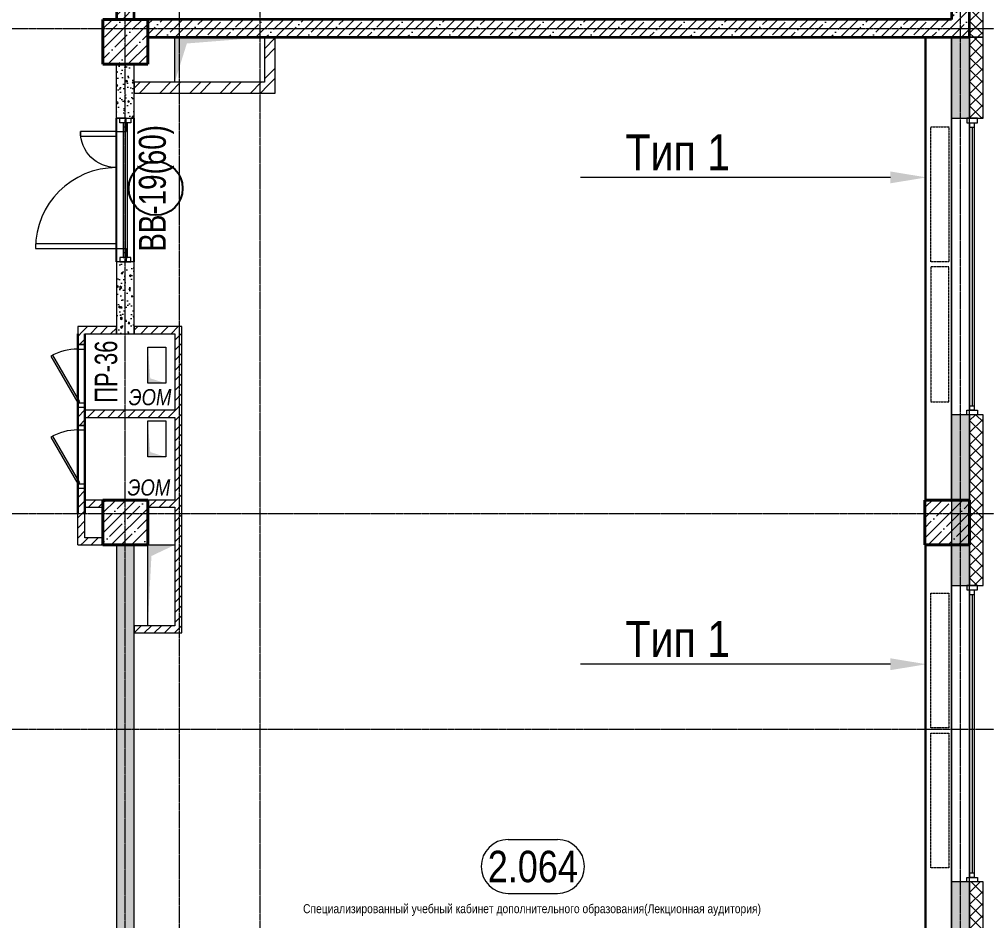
# Model space of a CAD drawing. Header units: millimetres. Extents: x -231292 to 573618, y -153144 to 564035.
# Drawn here: x 113003 to 123773, y 99598 to 109630 of the extents above; entities that cross this region are included whole.
import ezdxf
from ezdxf import colors
from ezdxf.entities.mleader import LeaderData, LeaderLine
from ezdxf.enums import TextEntityAlignment as Align
from ezdxf.math import Vec2, Vec3

# ---------------------------------------------------------------- set-up
doc = ezdxf.new("R2010")
doc.units = ezdxf.units.MM
doc.linetypes.add('CENTER2', pattern=[28.575, 19.05, -3.175, 3.175, -3.175])
doc.linetypes.add('HIDDEN2', pattern=[4.7625, 3.175, -1.5875])
doc.layers.get('0').update_dxf_attribs({"color": 250})
doc.layers.get('Defpoints').update_dxf_attribs({"color": 250})
for name, color, linetype, lineweight in [('A-Wall_Материал_Газоблок_Контур', 250, 'Continuous', 0), ('АР_Area', 250, 'Continuous', 5), ('АР_Витраж', 250, 'Continuous', 13), ('АР_Витраж марка', 250, 'Continuous', 9), ('АР_Двери_витраж', 250, 'Continuous', 9), ('АР_Колонны', 250, 'Continuous', 35), ('АР_Окна', 250, 'Continuous', 5), ('АР_Отопительные приборы', 250, 'HIDDEN2', 0), ('АР_Стены ЖБ', 250, 'Continuous', 35), ('АР_Стены кирпич', 250, 'Continuous', 20), ('АР_Стены ПЕНОблок', 250, 'Continuous', 20), ('АР_Утеплитель', 250, 'Continuous', 0), ('АР_Штриховка', 250, 'Continuous', 0), ('Двери кабины', 250, 'Continuous', 0), ('Зашивка радиаторов тип 1 (фанера и МДФ)', 250, 'Continuous', 0), ('КМ_Фахверки', 250, 'Continuous', 80), ('ОВ_Шахты', 250, 'Continuous', 5), ('Размеры зашивки ГКЛ', 250, 'Continuous', 0), ('РД_Оси_100', 250, 'Continuous', 0), ('РД_проем_инж перемыч_фахверк', 250, 'Continuous', 18), ('ЭОМ_отверстия', 250, 'Continuous', 5)]:
    doc.layers.add(name, color=color, linetype=linetype, lineweight=lineweight)
doc.layers.add('РД_Витраж_вн', color=250, linetype='Continuous')
doc.layers.add('РД_Перемычка инж проемов', color=250, linetype='Continuous')
doc.layers.add('РД_Проем', color=250, linetype='Continuous', lineweight=0, plot=False)
doc.layers.add('РД_проем_инж перемыч_подсчет', color=250, linetype='Continuous', lineweight=30, plot=False)
doc.styles.add('Arial0', font='arial.ttf')
doc.styles.add('Arial_09', font='ARIALN.TTF', dxfattribs={"width": 0.9})
doc.styles.add('MtXpl_Arial_Narrow', font='ARIALNI.TTF')
doc.styles.add('style1', font='ARIALN.TTF')
doc.styles.add('ккк', font='isocpeur.ttf', dxfattribs={"width": 0.85, "oblique": 15})
pattern_1 = [(45, (8883.4, 13229.69), (-112.2532, 112.2532), []), (45, (8995.66, 13229.69), (-112.2532, 112.2532), [198.4375, -39.6875, 0, -39.6875])]
pattern_2 = [(45, (8883.4, 13229.69), (-112.2532, 112.2532), []), (45, (8995.66, 13229.69), (-112.2532, 112.2532), [198.4375, -39.6875, 0, -39.6875])]
pattern_3 = [(45, (8883.4, 13229.69), (-56.1266, 56.1266), [])]

# ---------------------------------------------------------------- blocks, each defined once
blk = doc.blocks.new('СОШ_2200_АР_ОСИ_М100_28.05.24')
at = {"layer": 'РД_Оси_100', "linetype": 'CENTER2'}
for p, q in [((114600, -6155), (114600, 139938.679)), ((-5954.958, 96300), (119910, 96300)), ((-5954.958, 90900), (119910, 90900)), ((-5954.958, 88500), (119910, 88500))]:
    blk.add_line(p, q, dxfattribs=at)
for points in [[(105300, -6155), (105300, 139938.679)], [(105900, 139938.679), (105900, -6155)], [(106800, -6155), (106800, 139938.679)]]:
    blk.add_lwpolyline(points, dxfattribs=at)
blk = doc.blocks.new('otv')
at = {"linetype": 'Continuous'}
blk.add_lwpolyline([(0, -1), (0, 0), (1, 0), (1, -1)], close=True, dxfattribs=at)
blk.add_solid([(0, -1), (0, 0), (0.135, -0.137), (1, 0)], dxfattribs=at)
blk = doc.blocks.new('MOK-МаркаПом_овал_ареал')
for p, q in [((-2.75, 3), (2.75, 3)), ((-2.75, -3), (2.75, -3))]:
    blk.add_line(p, q)
for centre, radius, start, end in [((-2.75, 0), 3, 90, 270), ((2.75, 0), 3, 270, 90), ((-3.75, 0), 3.5, 0, 0.001)]:
    blk.add_arc(centre, radius, start, end)
at = {"color": 0, "style": 'style1'}
blk.add_attdef('АР-ПОМЕЩЕНИЕ:НОМЕР', text='', height=3.5, dxfattribs=at).set_placement((0, 0), align=Align.MIDDLE)
at = {"layer": 'Defpoints', "color": 2, "style": 'style1'}
blk.add_attdef('АР-ПОМЕЩЕНИЕ:НАИМЕНОВАНИЕ', text='', height=1, dxfattribs=at).set_placement((-0.09, -4.81), align=Align.MIDDLE)
blk = doc.blocks.new('МаркаВитража1')
at = {"layer": 'Defpoints'}
blk.add_circle((0, 0), 3, dxfattribs=at)
at = {"color": 0, "linetype": 'ByBlock', "lineweight": -2, "style": 'Arial_09', "width": 0.9}
blk.add_attdef('АР-ОКНО:НАИМЕНОВАНИЕ', text='', height=3, dxfattribs=at).set_placement((0, 0), align=Align.MIDDLE)
blk = doc.blocks.new('MOK-МаркаПеремычки')
at = {"color": 0, "style": 'ккк', "oblique": 15, "width": 0.85}
blk.add_attdef('АР-ПРОЕМ:ПЕРЕМЫЧКА', text='', height=2.5, dxfattribs=at).set_placement((0, 0), align=Align.MIDDLE)

msp = doc.modelspace()

# ---------------------------------------------------------------- hatches: boundary and pattern name
at = {"layer": 'АР_Штриховка', "linetype": 'Continuous', "lineweight": 0}
h = msp.add_hatch(dxfattribs=at)
h.set_pattern_fill('ANSI37', color=256, scale=30, angle=-360, style=0)
h.set_pattern_definition([(45, (8883.4, 13229.69), (-67.35192, 67.35192), []), (135, (8883.4, 13229.69), (-67.35192, -67.35192), [])])
h.paths.add_polyline_path([(123733.379, 114279.687), (123583.379, 114279.686), (123583.383, 113529.686), (123733.383, 113529.687)], flags=0)
h.paths.add_polyline_path([(123733.401, 109729.687), (123583.401, 109729.686), (123583.403, 109429.686), (123733.403, 109429.687)], flags=0)
at = {"layer": 'АР_Штриховка', "linetype": 'Continuous', "lineweight": 5}
h = msp.add_hatch(dxfattribs=at)
h.set_pattern_fill('ANSI35', color=256, scale=25, style=0)
h.set_pattern_definition(pattern_1)
h.paths.add_polyline_path([(114083.403, 109629.686), (114283.403, 109629.686), (114283.403, 109929.686), (114083.403, 109929.686)], flags=0)
h.paths.add_polyline_path([(114083.403, 111729.686), (114283.403, 111729.686), (114283.403, 113629.686), (114083.403, 113829.686)], flags=0)
h = msp.add_hatch(dxfattribs=at)
h.set_pattern_fill('ANSI35', color=256, scale=25, angle=-360, style=0)
h.set_pattern_definition(pattern_2)
h.paths.add_polyline_path([(123583.403, 113829.686), (123383.403, 113629.686), (123383.403, 113529.686), (123583.403, 113529.686)], flags=0)
h.paths.add_polyline_path([(123583.403, 109729.686), (123383.403, 109729.686), (123383.403, 109629.686), (123583.403, 109429.686)], flags=0)
h = msp.add_hatch(dxfattribs=at)
h.set_pattern_fill('ANSI35', color=256, scale=25, style=0)
h.set_pattern_definition(pattern_2)
h.paths.add_polyline_path([(113933.403, 109129.686), (114433.403, 109129.686), (114433.403, 109629.686), (113933.403, 109629.686)], flags=0)
h = msp.add_hatch(dxfattribs=at)
h.set_pattern_fill('ANSI35', color=256, scale=25, style=0)
h.set_pattern_definition(pattern_1)
h.paths.add_polyline_path([(123583.403, 109429.686), (123383.403, 109629.686), (114433.403, 109629.686), (114433.403, 109429.686)], flags=0)
at = {"layer": 'АР_Штриховка', "linetype": 'Continuous', "lineweight": 0}
h = msp.add_hatch(dxfattribs=at)
h.set_pattern_fill('ANSI32', color=256, scale=25, angle=-360, style=0)
h.set_pattern_definition([(45, (8883.4, 13229.69), (-168.3798, 168.3798), []), (45, (8995.66, 13229.69), (-168.3798, 168.3798), [])])
h.paths.add_polyline_path([(115853.403, 109429.686), (115733.403, 109429.686), (115733.403, 108929.686), (115853.403, 108809.686)], flags=0)
h = msp.add_hatch(dxfattribs=at)
h.set_pattern_fill('AR-CONC', color=256, angle=-360, style=0)
h.set_pattern_definition([(50, (8883.4, 13229.69), (182.18467, -15.93909), [19.05, -209.55]), (355, (8883.4, 13229.69), (-35.24342, 191.05685), [15.24, -167.64058]), (100.45144, (8898.58, 13228.36), (146.94125, 175.11775), [16.19, -178.09024]), (46.1842, (8883.4, 13280.49), (271.07904, -42.04233), [28.575, -314.325]), (96.63556, (8906, 13276.98), (237.40413, 247.42612), [24.285, -267.1356]), (351.18415, (8883.4, 13280.5), (237.40413, 247.4261), [22.85997, -251.45973]), (21, (8908.8, 13267.79), (151.61439, -102.2652), [19.05, -209.55]), (326, (8908.8, 13267.79), (61.80203, 184.18797), [15.24, -167.64]), (71.45144, (8921.44, 13259.26), (213.41642, 81.92277), [16.19, -178.08994]), (37.5, (8883.4, 13229.686), (3.088603, 84.55504), [0, -165.608, 0, -170.18, 0, -168.275]), (7.5, (8883.4, 13229.69), (66.81966, 100.180575), [0, -97.028, 0, -161.798, 0, -64.135]), (327.5, (8826.76, 13229.686), (135.590595, -5.728744), [0, -63.5, 0, -198.12, 0, -262.89]), (317.5, (8801.36, 13229.69), (148.12918, 25.42649), [0, -82.55, 0, -131.572, 0, -186.69])])
h.paths.add_polyline_path([(123583.403, 109429.686), (123383.403, 109429.686), (123383.403, 108529.689), (123583.403, 108529.689)], flags=0)
h.paths.add_polyline_path([(123583.403, 105229.689), (123383.403, 105229.689), (123383.403, 103329.686), (123583.403, 103329.686)], flags=0)
h.paths.add_polyline_path([(123583.403, 100029.686), (123383.403, 100029.686), (123383.403, 98529.691), (123583.403, 98529.691)], flags=0)
h.paths.add_polyline_path([(123583.403, 96129.691), (123383.403, 96129.691), (123383.403, 94879.686), (123583.403, 94879.686)], flags=0)
h.paths.add_polyline_path([(123583.403, 92779.686), (123383.403, 92779.686), (123383.403, 91879.686), (123583.403, 91879.686)], flags=0)
h.paths.add_polyline_path([(123583.403, 89779.686), (123383.403, 89779.686), (123383.403, 88879.686), (123583.403, 88879.686)], flags=0)
h.paths.add_polyline_path([(123583.403, 86779.686), (123383.403, 86779.686), (123383.403, 85879.686), (123583.403, 85879.686)], flags=0)
h.paths.add_polyline_path([(123583.403, 83779.686), (123383.403, 83779.686), (123383.403, 81329.686), (123583.403, 81329.686)], flags=0)
h.paths.add_polyline_path([(123583.403, 78029.686), (123383.403, 78029.686), (123383.403, 77129.686), (123583.403, 77129.686)], flags=0)
h.paths.add_polyline_path([(123583.403, 75929.686), (123383.403, 75929.686), (123383.403, 75029.686), (123583.403, 75029.686)], flags=0)
h.paths.add_polyline_path([(123583.403, 73829.686), (123383.403, 73829.686), (123383.403, 72029.686), (123583.403, 72029.686)], flags=0)
h.paths.add_polyline_path([(123583.403, 68729.686), (123383.403, 68729.686), (123383.403, 67829.686), (123583.403, 67829.686)], flags=0)
h.paths.add_polyline_path([(123583.403, 66629.686), (123383.403, 66629.686), (123383.403, 65729.686), (123583.403, 65729.686)], flags=0)
h.paths.add_polyline_path([(123583.403, 64529.686), (123383.403, 64529.686), (123383.403, 54729.686), (123583.403, 54729.686)], flags=0)
h = msp.add_hatch(dxfattribs=at)
h.set_pattern_fill('ANSI37', color=256, scale=30, angle=-360, style=0)
h.set_pattern_definition([(45, (8883.4, 13229.69), (-67.35192, 67.35192), []), (135, (8883.4, 13229.69), (-67.35192, -67.35192), [])])
h.paths.add_polyline_path([(123733.403, 109429.686), (123583.403, 109429.686), (123583.403, 108529.689), (123733.403, 108529.689)], flags=0)
h.paths.add_polyline_path([(123733.403, 105229.689), (123583.403, 105229.689), (123583.403, 103329.686), (123733.403, 103329.686)], flags=0)
h.paths.add_polyline_path([(123733.403, 100029.686), (123583.403, 100029.686), (123583.403, 98529.691), (123733.403, 98529.691)], flags=0)
h.paths.add_polyline_path([(123733.403, 96129.691), (123583.403, 96129.691), (123583.403, 94879.686), (123733.403, 94879.686)], flags=0)
h.paths.add_polyline_path([(123733.403, 92779.686), (123583.403, 92779.686), (123583.403, 91879.686), (123733.403, 91879.686)], flags=0)
h.paths.add_polyline_path([(123733.403, 89779.686), (123583.403, 89779.686), (123583.403, 88879.686), (123733.403, 88879.686)], flags=0)
h.paths.add_polyline_path([(123733.403, 86779.686), (123583.403, 86779.686), (123583.403, 85879.686), (123733.403, 85879.686)], flags=0)
h.paths.add_polyline_path([(123733.403, 83779.686), (123583.403, 83779.686), (123583.403, 81329.686), (123733.403, 81329.686)], flags=0)
h.paths.add_polyline_path([(123733.403, 78029.686), (123583.403, 78029.686), (123583.403, 77129.686), (123733.403, 77129.686)], flags=0)
h.paths.add_polyline_path([(123733.403, 75929.686), (123583.403, 75929.686), (123583.403, 75029.686), (123733.403, 75029.686)], flags=0)
h.paths.add_polyline_path([(123733.403, 73829.686), (123583.403, 73829.686), (123583.403, 72029.686), (123733.403, 72029.686)], flags=0)
h.paths.add_polyline_path([(123733.403, 68729.686), (123583.403, 68729.686), (123583.403, 67829.686), (123733.403, 67829.686)], flags=0)
h.paths.add_polyline_path([(123733.403, 66629.686), (123583.403, 66629.686), (123583.403, 65729.686), (123733.403, 65729.686)], flags=0)
h.paths.add_polyline_path([(123733.403, 64529.686), (123583.403, 64529.686), (123583.403, 54729.686), (123733.403, 54729.686)], flags=0)
h = msp.add_hatch(dxfattribs=at)
h.set_pattern_fill('AR-CONC', color=256, angle=45, style=0)
h.set_pattern_definition([(95, (8883.4, 13229.69), (140.09465, 117.55338), [19.05, -209.55]), (40, (8883.4, 13229.69), (-160.01845, 110.17673), [15.24, -167.64058]), (145.45144, (8895.08, 13239.48), (-19.9238, 227.7301), [16.19, -178.09024]), (91.1842, (8847.48, 13265.6), (221.41024, 161.9534), [28.575, -314.325]), (141.63556, (8865.93, 13279.1), (-7.0866, 342.82676), [24.285, -267.1356]), (36.18415, (8847.48, 13265.6), (-7.0866, 342.82676), [22.85997, -251.45973]), (66, (8874.42, 13274.59), (179.51998, 34.89515), [19.05, -209.55]), (11, (8874.42, 13274.59), (-86.53993, 173.9412), [15.24, -167.64]), (116.45145, (8889.38, 13277.5), (92.98005, 208.83634), [16.19, -178.08994]), (82.5, (8883.4, 13229.686), (-57.60547, 61.973414), [0, -165.608, 0, -170.18, 0, -168.275]), (52.5, (8883.4, 13229.69), (-23.58973, 118.087), [0, -97.028, 0, -161.798, 0, -64.135]), (12.5, (8843.35, 13189.634), (99.927863, 91.826196), [0, -63.5, 0, -198.12, 0, -262.89]), (2.5, (8825.39, 13171.67), (86.7639, 122.72239), [0, -82.55, 0, -131.572, 0, -186.69])])
h.paths.add_polyline_path([(114083.403, 106129.686), (114283.403, 106129.686), (114283.403, 106929.686), (114083.403, 106929.686)], flags=0)
h.paths.add_polyline_path([(114083.403, 108529.686), (114283.403, 108529.686), (114283.403, 108929.686), (114083.403, 108929.686)], flags=0)
h.paths.add_polyline_path([(114083.403, 108929.686), (114283.403, 108929.686), (114283.403, 109129.686), (114083.403, 109129.686)], flags=0)
h = msp.add_hatch(dxfattribs=at)
h.set_pattern_fill('ANSI32', color=256, scale=25, style=0)
h.set_pattern_definition([(45, (8883.4, 13229.69), (-168.3798, 168.3798), []), (45, (8995.66, 13229.69), (-168.3798, 168.3798), [])])
h.paths.add_polyline_path([(115853.403, 108809.686), (115733.403, 108929.686), (114283.403, 108929.686), (114283.403, 108809.686)], flags=0)
at = {"layer": 'АР_Штриховка', "linetype": 'Continuous', "lineweight": 0, "ltscale": 0.5}
h = msp.add_hatch(dxfattribs=at)
h.set_pattern_fill('ANSI31', color=256, scale=25, style=0)
h.set_pattern_definition([(45, (8883.4, 13229.69), (-56.1266, 56.1266), [])])
h.paths.add_polyline_path([(113653.385, 105279.686), (113713.385, 105253.02), (113733.385, 105279.686), (113733.385, 105309.686), (113653.385, 105309.686)], flags=0)
h.paths.add_polyline_path([(113653.385, 106009.686), (113733.385, 106009.686), (113733.385, 106129.686), (113653.385, 106209.686)], flags=0)
h.paths.add_polyline_path([(113653.385, 104279.686), (113713.385, 104253.02), (113733.385, 104279.686), (113733.385, 104409.686), (113653.385, 104409.686)], flags=0)
h.paths.add_polyline_path([(113653.385, 105109.686), (113733.385, 105109.686), (113733.385, 105199.686), (113713.385, 105253.02), (113653.385, 105279.686)], flags=0)
h.paths.add_polyline_path([(113653.385, 103779.686), (113733.385, 103779.686), (113713.385, 103833.02), (113653.385, 103859.686)], flags=0)
h.paths.add_polyline_path([(113653.385, 103859.686), (113713.385, 103833.02), (113733.385, 103859.686), (113733.385, 104199.686), (113713.385, 104253.02), (113653.385, 104279.686)], flags=0)
h = msp.add_hatch(dxfattribs=at)
h.set_pattern_fill('ANSI31', color=256, scale=25, style=0)
h.set_pattern_definition([(45, (8883.4, 13229.69), (-56.1266, 56.1266), [])])
h.paths.add_polyline_path([(113653.385, 106209.686), (113733.385, 106129.686), (114083.659, 106129.686), (114083.659, 106209.686)], flags=0)
h = msp.add_hatch(dxfattribs=at)
h.set_pattern_fill('ANSI31', color=256, scale=25, style=0)
h.set_pattern_definition([(45, (8883.4, 13229.69), (-56.1266, 56.1266), [])])
h.paths.add_polyline_path([(114283.403, 106209.686), (114283.403, 106129.686), (114733.403, 106129.686), (114813.403, 106209.686)], flags=0)
h = msp.add_hatch(dxfattribs=at)
h.set_pattern_fill('ANSI31', color=256, scale=25, style=0)
h.set_pattern_definition(pattern_3)
h.paths.add_polyline_path([(114733.403, 102880.167), (114813.403, 102800.167), (114813.403, 104279.686), (114753.403, 104253.019), (114733.403, 104199.686)], flags=0)
h.paths.add_polyline_path([(114733.403, 104279.686), (114753.403, 104253.019), (114813.403, 104279.686), (114813.403, 105279.686), (114753.403, 105253.02), (114733.403, 105199.686)], flags=0)
h.paths.add_polyline_path([(114733.403, 105279.686), (114753.403, 105253.02), (114813.403, 105279.686), (114813.403, 106209.686), (114733.403, 106129.686)], flags=0)
h = msp.add_hatch(dxfattribs=at)
h.set_pattern_fill('ANSI31', color=256, scale=25, style=0)
h.set_pattern_definition(pattern_3)
h.paths.add_polyline_path([(114733.403, 105199.686), (114753.403, 105253.02), (114733.403, 105279.686), (113733.385, 105279.686), (113713.385, 105253.02), (113733.385, 105199.686)], flags=0)
h = msp.add_hatch(dxfattribs=at)
h.set_pattern_fill('ANSI31', color=256, scale=25, style=0)
h.set_pattern_definition([(45, (8883.4, 13229.69), (-56.1266, 56.1266), [])])
h.paths.add_polyline_path([(113933.403, 104199.686), (113933.403, 104279.686), (113733.385, 104279.686), (113713.385, 104253.02), (113733.385, 104199.686)], flags=0)
at = {"layer": 'АР_Штриховка', "linetype": 'Continuous', "lineweight": 5}
h = msp.add_hatch(dxfattribs=at)
h.set_pattern_fill('ANSI35', color=256, scale=25, style=0)
h.set_pattern_definition(pattern_2)
h.paths.add_polyline_path([(113933.403, 103779.686), (114433.403, 103779.686), (114433.403, 104279.686), (113933.403, 104279.686)], flags=0)
at = {"layer": 'АР_Штриховка', "linetype": 'Continuous', "lineweight": 0, "ltscale": 0.5}
h = msp.add_hatch(dxfattribs=at)
h.set_pattern_fill('ANSI31', color=256, scale=25, style=0)
h.set_pattern_definition([(45, (8883.4, 13229.69), (-56.1266, 56.1266), [])])
h.paths.add_polyline_path([(114733.403, 104199.686), (114753.403, 104253.019), (114733.403, 104279.686), (114433.403, 104279.686), (114433.403, 104199.686)], flags=0)
at = {"layer": 'АР_Штриховка', "linetype": 'Continuous', "lineweight": 5}
h = msp.add_hatch(dxfattribs=at)
h.set_pattern_fill('ANSI35', color=256, scale=25, style=0)
h.set_pattern_definition(pattern_2)
h.paths.add_polyline_path([(123083.403, 103779.686), (123583.403, 103779.686), (123583.403, 104279.686), (123083.403, 104279.686)], flags=0)
at = {"layer": 'АР_Штриховка', "linetype": 'Continuous', "lineweight": 0, "ltscale": 0.5}
h = msp.add_hatch(dxfattribs=at)
h.set_pattern_fill('ANSI31', color=256, scale=25, style=0)
h.set_pattern_definition([(45, (8883.4, 13229.69), (-56.1266, 56.1266), [])])
h.paths.add_polyline_path([(113933.403, 103779.686), (113933.403, 103859.686), (113733.385, 103859.686), (113713.385, 103833.02), (113733.385, 103779.686)], flags=0)
at = {"layer": 'АР_Штриховка', "linetype": 'Continuous', "lineweight": 0}
h = msp.add_hatch(dxfattribs=at)
h.set_pattern_fill('AR-CONC', color=256, angle=45, style=0)
h.set_pattern_definition([(95, (8883.4, 13229.69), (140.09465, 117.55338), [19.05, -209.55]), (40, (8883.4, 13229.69), (-160.01845, 110.17673), [15.24, -167.64058]), (145.45144, (8895.08, 13239.48), (-19.9238, 227.7301), [16.19, -178.09024]), (91.1842, (8847.48, 13265.6), (221.41024, 161.9534), [28.575, -314.325]), (141.63556, (8865.93, 13279.1), (-7.0866, 342.82676), [24.285, -267.1356]), (36.18415, (8847.48, 13265.6), (-7.0866, 342.82676), [22.85997, -251.45973]), (66, (8874.42, 13274.59), (179.51998, 34.89515), [19.05, -209.55]), (11, (8874.42, 13274.59), (-86.53993, 173.9412), [15.24, -167.64]), (116.45145, (8889.38, 13277.5), (92.98005, 208.83634), [16.19, -178.08994]), (82.5, (8883.4, 13229.686), (-57.60547, 61.973414), [0, -165.608, 0, -170.18, 0, -168.275]), (52.5, (8883.4, 13229.69), (-23.58973, 118.087), [0, -97.028, 0, -161.798, 0, -64.135]), (12.5, (8843.35, 13189.634), (99.927863, 91.826196), [0, -63.5, 0, -198.12, 0, -262.89]), (2.5, (8825.39, 13171.67), (86.7639, 122.72239), [0, -82.55, 0, -131.572, 0, -186.69])])
h.paths.add_polyline_path([(114083.403, 99379.686), (114283.403, 99379.686), (114283.403, 103779.686), (114083.403, 103779.686)], flags=0)
at = {"layer": 'АР_Штриховка', "linetype": 'Continuous', "lineweight": 0, "ltscale": 0.5}
h = msp.add_hatch(dxfattribs=at)
h.set_pattern_fill('ANSI31', color=256, scale=25, style=0)
h.set_pattern_definition([(45, (8883.4, 13229.69), (-56.1266, 56.1266), [])])
h.paths.add_polyline_path([(114813.403, 102800.167), (114733.403, 102880.167), (114283.403, 102880.167), (114283.403, 102800.167)], flags=0)

# ---------------------------------------------------------------- linework, layer by layer
at = {"layer": 'A-Wall_Материал_Газоблок_Контур', "linetype": 'Continuous', "lineweight": 0}
for p, q in [((123383.403, 108529.689), (123383.403, 105229.689)), ((123383.403, 103329.686), (123383.403, 100029.686))]:
    msp.add_line(p, q, dxfattribs=at)
at = {"layer": 'АР_Витраж', "linetype": 'Continuous', "lineweight": 5}
for p, q in [((114083.403, 108529.686), (114083.403, 106929.686)), ((114283.403, 108529.686), (114283.403, 106929.686))]:
    msp.add_line(p, q, dxfattribs=at)
at = {"layer": 'АР_Витраж', "linetype": 'Continuous', "lineweight": 13}
for p, q in [((114208.403, 108429.686), (114158.403, 108429.686)), ((114183.403, 108429.686), (114183.403, 107029.686)), ((114208.403, 107029.686), (114158.403, 107029.686))]:
    msp.add_line(p, q, dxfattribs=at)
for points in [[(114123.403, 108479.686), (114123.403, 108529.686), (114243.403, 108529.686), (114243.403, 108479.686)], [(114208.403, 108479.686), (114158.403, 108479.686), (114158.403, 106979.686), (114208.403, 106979.686)], [(114123.403, 106979.686), (114123.403, 106929.686), (114243.403, 106929.686), (114243.403, 106979.686)]]:
    msp.add_lwpolyline(points, close=True, dxfattribs=at)
at = {"layer": 'АР_Двери_витраж', "linetype": 'Continuous', "lineweight": 9}
for points in [[(114193.403, 108379.686), (114193.403, 108529.686), (114083.403, 108529.686), (114083.403, 108379.686)], [(113683.403, 108379.686), (113683.403, 108329.686), (114083.403, 108329.686), (114083.403, 108379.686)], [(114083.403, 107079.686), (114083.403, 107129.686), (113183.403, 107129.686), (113183.403, 107079.686)], [(114193.403, 107079.686), (114193.403, 106929.686), (114083.403, 106929.686), (114083.403, 107079.686)]]:
    msp.add_lwpolyline(points, close=True, dxfattribs=at)
at = {"layer": 'АР_Двери_витраж', "linetype": 'Continuous', "lineweight": 9, "extrusion": (0, 0, -1)}
msp.add_arc((-114083.403, 108379.686), 400, 270, 0, dxfattribs=at)
at = {"layer": 'АР_Двери_витраж', "linetype": 'Continuous', "lineweight": 9}
msp.add_arc((114083.403, 107079.686), 900, 90, 180, dxfattribs=at)
at = {"layer": 'АР_Колонны', "linetype": 'HIDDEN2', "lineweight": 25}
for p, q in [((113933.403, 109629.686), (114433.403, 109629.686)), ((113933.403, 109129.686), (113933.403, 109629.686)), ((114433.403, 109629.686), (114433.403, 109129.686)), ((114433.403, 109129.686), (113933.403, 109129.686)), ((113933.403, 104279.686), (114433.403, 104279.686)), ((113933.403, 103779.686), (113933.403, 104279.686)), ((114433.403, 104279.686), (114433.403, 103779.686)), ((123083.403, 104279.686), (123583.403, 104279.686)), ((123083.403, 103779.686), (123083.403, 104279.686)), ((123583.403, 104279.686), (123583.403, 103779.686)), ((114433.403, 103779.686), (113933.403, 103779.686)), ((123583.403, 103779.686), (123083.403, 103779.686))]:
    msp.add_line(p, q, dxfattribs=at)
at = {"layer": 'АР_Колонны', "linetype": 'Continuous', "lineweight": 35}
for p, q in [((114433.403, 109629.686), (113933.403, 109629.686)), ((113933.403, 109129.686), (113933.403, 109629.686)), ((114433.403, 109629.686), (113933.403, 109629.686)), ((114433.403, 109129.686), (114433.403, 109629.686)), ((113933.403, 109129.686), (114433.403, 109129.686)), ((114433.403, 104279.686), (113933.403, 104279.686)), ((113933.403, 103779.686), (113933.403, 104279.686)), ((114433.403, 104279.686), (113933.403, 104279.686)), ((114433.403, 103779.686), (114433.403, 104279.686)), ((123083.403, 104279.686), (123583.403, 104279.686)), ((123083.403, 103779.686), (123083.403, 104279.686)), ((123583.403, 103779.686), (123583.403, 104279.686)), ((113933.403, 103779.686), (114433.403, 103779.686)), ((123083.403, 103779.686), (123583.403, 103779.686)), ((123083.403, 103779.686), (123583.403, 103779.686))]:
    msp.add_line(p, q, dxfattribs=at)
at = {"layer": 'АР_Окна', "linetype": 'Continuous', "lineweight": 5}
for p, q in [((123383.403, 108529.689), (123383.403, 105229.689)), ((123585.903, 108429.689), (123635.903, 108429.689)), ((123610.903, 108429.689), (123610.903, 105329.689)), ((123585.903, 105329.689), (123635.903, 105329.689)), ((123383.403, 103329.686), (123383.403, 100029.686)), ((123585.903, 103229.686), (123635.903, 103229.686)), ((123610.903, 103229.686), (123610.903, 100129.686)), ((123585.903, 100129.686), (123635.903, 100129.686))]:
    msp.add_line(p, q, dxfattribs=at)
for points in [[(123670.903, 108479.689), (123670.903, 108529.689), (123550.903, 108529.689), (123550.903, 108479.689)], [(123585.903, 108479.689), (123635.903, 108479.689), (123635.903, 105279.689), (123585.903, 105279.689)], [(123670.903, 105279.689), (123670.903, 105229.689), (123550.903, 105229.689), (123550.903, 105279.689)], [(123670.903, 103279.686), (123670.903, 103329.686), (123550.903, 103329.686), (123550.903, 103279.686)], [(123585.903, 103279.686), (123635.903, 103279.686), (123635.903, 100079.686), (123585.903, 100079.686)], [(123670.903, 100079.686), (123670.903, 100029.686), (123550.903, 100029.686), (123550.903, 100079.686)]]:
    msp.add_lwpolyline(points, close=True, dxfattribs=at)
at = {"layer": 'АР_Отопительные приборы'}
for points in [[(123353.403, 106932.535), (123153.403, 106932.535), (123153.403, 108432.535), (123353.403, 108432.535)], [(123353.403, 106874.359), (123153.403, 106874.359), (123153.403, 105374.359), (123353.403, 105374.359)], [(123353.403, 101744.055), (123153.403, 101744.055), (123153.403, 103244.055), (123353.403, 103244.055)], [(123353.403, 100185.88), (123153.403, 100185.88), (123153.403, 101685.88), (123353.403, 101685.88)]]:
    msp.add_lwpolyline(points, close=True, dxfattribs=at)
at = {"layer": 'АР_Стены ЖБ', "linetype": 'Continuous', "lineweight": 35}
for p, q in [((114083.403, 109929.686), (114083.403, 109629.686)), ((114283.403, 109629.686), (114283.403, 109929.686)), ((123383.403, 109729.686), (123383.403, 109629.686)), ((123583.403, 109429.686), (123583.403, 109729.686)), ((114083.403, 109629.686), (114283.403, 109629.686)), ((123383.403, 109629.686), (114433.403, 109629.686)), ((114433.403, 109629.686), (114433.403, 109429.686)), ((114433.403, 109429.686), (123583.403, 109429.686))]:
    msp.add_line(p, q, dxfattribs=at)
at = {"layer": 'АР_Стены ЖБ', "linetype": 'Continuous', "lineweight": 40}
for p, q in [((114433.403, 109629.686), (113933.403, 109629.686)), ((113933.403, 109629.686), (113933.403, 109129.686)), ((114433.403, 109129.686), (114433.403, 109629.686)), ((113933.403, 109129.686), (114433.403, 109129.686)), ((114433.403, 104279.686), (113933.403, 104279.686)), ((113933.403, 104279.686), (113933.403, 103779.686)), ((114433.403, 103779.686), (114433.403, 104279.686)), ((123583.403, 104279.686), (123083.403, 104279.686)), ((123083.403, 104279.686), (123083.403, 103779.686)), ((123583.403, 103779.686), (123583.403, 104279.686)), ((113933.403, 103779.686), (114433.403, 103779.686)), ((123083.403, 103779.686), (123583.403, 103779.686))]:
    msp.add_line(p, q, dxfattribs=at)
at = {"layer": 'АР_Стены кирпич', "linetype": 'Continuous', "lineweight": 20}
for p, q in [((115853.403, 109429.686), (115733.403, 109429.686)), ((115733.403, 109429.686), (115733.403, 108929.686)), ((115853.403, 108809.686), (115853.403, 109429.686)), ((115733.403, 108929.686), (114283.403, 108929.686)), ((114283.403, 108929.686), (114283.403, 108809.686)), ((114283.403, 108809.686), (115853.403, 108809.686))]:
    msp.add_line(p, q, dxfattribs=at)
at = {"layer": 'АР_Стены ПЕНОблок', "linetype": 'Continuous', "lineweight": 20}
for p, q in [((123583.403, 109429.686), (123383.403, 109429.686)), ((123383.403, 109429.686), (123383.403, 108529.689)), ((123583.403, 108529.689), (123583.403, 109429.686)), ((114283.403, 109129.686), (114083.403, 109129.686)), ((114083.403, 108529.686), (114083.403, 109129.686)), ((114283.403, 108529.686), (114283.403, 109129.686)), ((114083.403, 108529.686), (114283.403, 108529.686)), ((123383.403, 108529.689), (123583.403, 108529.689)), ((114283.403, 106929.686), (114083.403, 106929.686)), ((114083.403, 106929.686), (114083.403, 106129.686)), ((114283.403, 106129.686), (114283.403, 106929.686)), ((113653.385, 106209.686), (113653.385, 106009.686)), ((114083.659, 106209.686), (113653.385, 106209.686)), ((114083.659, 106129.686), (114083.659, 106209.686)), ((114283.403, 106209.686), (114283.403, 106129.686)), ((114813.403, 106209.686), (114283.403, 106209.686)), ((114813.403, 102800.167), (114813.403, 106209.686)), ((113733.385, 106009.686), (113733.385, 106129.686)), ((113733.385, 106129.686), (114083.659, 106129.686)), ((114083.403, 106129.686), (114283.403, 106129.686)), ((114283.403, 106129.686), (114733.403, 106129.686)), ((114733.403, 106129.686), (114733.403, 105279.686)), ((113653.385, 106009.686), (113733.385, 106009.686)), ((113653.385, 105109.686), (113653.385, 105309.686)), ((113733.385, 105309.686), (113653.385, 105309.686)), ((113733.385, 105279.686), (113733.385, 105309.686)), ((114733.403, 105279.686), (113733.385, 105279.686)), ((123583.403, 105229.689), (123383.403, 105229.689)), ((123383.403, 105229.689), (123383.403, 103329.686)), ((123583.403, 103329.686), (123583.403, 105229.689)), ((113733.385, 105109.686), (113733.385, 105199.686)), ((113733.385, 105199.686), (114733.403, 105199.686)), ((114733.403, 105199.686), (114733.403, 104279.686)), ((113653.385, 105109.686), (113733.385, 105109.686)), ((113653.385, 103779.686), (113653.385, 104409.686)), ((113733.385, 104409.686), (113653.385, 104409.686)), ((113733.385, 104279.686), (113733.385, 104409.686)), ((113933.403, 104279.686), (113733.385, 104279.686)), ((113933.403, 104199.686), (113933.403, 104279.686)), ((114733.403, 104279.686), (114433.403, 104279.686)), ((114433.403, 104279.686), (114433.403, 104199.686)), ((113733.385, 103859.686), (113733.385, 104199.686)), ((113733.385, 104199.686), (113933.403, 104199.686)), ((114433.403, 104199.686), (114733.403, 104199.686)), ((114733.403, 104199.686), (114733.403, 102880.167)), ((113933.403, 103859.686), (113733.385, 103859.686)), ((113933.403, 103779.686), (113933.403, 103859.686)), ((113653.385, 103779.686), (113733.385, 103779.686)), ((113733.385, 103779.686), (113733.385, 103779.686)), ((113733.385, 103779.686), (113933.403, 103779.686)), ((114283.403, 103779.686), (114083.403, 103779.686)), ((114083.403, 103779.686), (114083.403, 99379.686)), ((114283.403, 99379.686), (114283.403, 103779.686)), ((123383.403, 103329.686), (123583.403, 103329.686)), ((114733.403, 102880.167), (114283.403, 102880.167)), ((114283.403, 102880.167), (114283.403, 102800.167)), ((114283.403, 102800.167), (114813.403, 102800.167)), ((123583.403, 100029.686), (123383.403, 100029.686)), ((123383.403, 100029.686), (123383.403, 98529.691)), ((123583.403, 98529.691), (123583.403, 100029.686))]:
    msp.add_line(p, q, dxfattribs=at)
at = {"layer": 'АР_Утеплитель', "linetype": 'Continuous', "lineweight": 0}
for p, q in [((123583.401, 109729.686), (123583.403, 109429.686)), ((123733.403, 109429.687), (123733.401, 109729.687)), ((123583.403, 109429.686), (123733.403, 109429.687)), ((123733.403, 109429.686), (123583.403, 109429.686)), ((123583.403, 109429.686), (123583.403, 108529.689)), ((123733.403, 108529.689), (123733.403, 109429.686)), ((123583.403, 108529.689), (123733.403, 108529.689)), ((123733.403, 105229.689), (123583.403, 105229.689)), ((123583.403, 105229.689), (123583.403, 103329.686)), ((123733.403, 103329.686), (123733.403, 105229.689)), ((123583.403, 103329.686), (123733.403, 103329.686)), ((123733.403, 100029.686), (123583.403, 100029.686)), ((123583.403, 100029.686), (123583.403, 98529.691)), ((123733.403, 98529.691), (123733.403, 100029.686))]:
    msp.add_line(p, q, dxfattribs=at)
at = {"layer": 'Двери кабины', "linetype": 'Continuous', "lineweight": 0}
for points in [[(113733.385, 105959.686), (113733.385, 106009.686), (113653.385, 106009.686), (113653.385, 105959.686)], [(113653.385, 105359.686), (113675.036, 105372.186), (113375.036, 105891.802), (113353.385, 105879.302)], [(113733.385, 105359.686), (113733.385, 105309.686), (113653.385, 105309.686), (113653.385, 105359.686)], [(113733.385, 105059.686), (113733.385, 105109.686), (113653.385, 105109.686), (113653.385, 105059.686)], [(113653.385, 104459.686), (113675.036, 104472.186), (113375.036, 104991.801), (113353.385, 104979.301)], [(113733.385, 104459.686), (113733.385, 104409.686), (113653.385, 104409.686), (113653.385, 104459.686)]]:
    msp.add_lwpolyline(points, close=True, dxfattribs=at)
for centre in [(113653.385, 105359.686), (113653.385, 104459.686)]:
    msp.add_arc(centre, 600, 90, 120, dxfattribs=at)
at = {"layer": 'Зашивка радиаторов тип 1 (фанера и МДФ)', "linetype": 'Continuous', "lineweight": 0}
for p, q in [((123095.903, 109429.686), (123083.403, 109429.686)), ((123083.403, 109429.686), (123083.404, 104279.686)), ((123383.403, 109429.686), (123095.903, 109429.686)), ((123095.903, 109429.686), (123095.904, 104279.686)), ((123095.904, 104279.686), (123095.903, 109429.686)), ((123383.404, 104279.686), (123383.403, 109429.686)), ((123083.404, 104279.686), (123095.904, 104279.686)), ((123095.904, 104279.686), (123383.404, 104279.686)), ((123083.404, 103779.686), (123083.403, 99379.686)), ((123095.904, 103779.686), (123083.404, 103779.686)), ((123095.904, 103779.686), (123095.903, 99379.686)), ((123095.903, 99379.686), (123095.904, 103779.686)), ((123383.404, 103779.686), (123095.904, 103779.686)), ((123383.403, 99379.686), (123383.404, 103779.686))]:
    msp.add_line(p, q, dxfattribs=at)
at = {"layer": 'КМ_Фахверки', "lineweight": 5}
msp.add_lwpolyline([(79583.403, 81804.686), (103283.403, 81804.103), (103283.403, 13129.686), (123583.403, 13129.686), (123583.371, 148129.686), (81883.406, 148129.686), (81883.406, 142129.686), (46283.403, 142129.686), (46283.403, 113829.686), (8783.403, 113829.686), (8783.403, 26629.686), (36583.403, 26629.686), (36583.403, 39729.686), (29083.403, 39729.686), (29083.403, 81804.686), (54383.403, 81804.686), (54383.403, 13129.686), (92083.403, 13129.686), (92083.403, 26829.686), (74683.402, 26829.694), (74683.401, 81804.686), (79584.99, 81804.686)], dxfattribs=at)
at = {"layer": 'РД_Витраж_вн', "linetype": 'Continuous', "lineweight": -3}
for p, q in [((114083.403, 106929.686), (114083.403, 108529.686)), ((114283.403, 106929.686), (114283.403, 108529.686))]:
    msp.add_line(p, q, dxfattribs=at)
at = {"layer": 'РД_Проем', "linetype": 'Continuous', "lineweight": 0}
for p, q in [((114083.403, 106929.686), (114083.403, 108529.686)), ((114283.403, 106929.686), (114283.403, 108529.686)), ((113653.385, 106009.686), (113653.385, 105309.686)), ((113733.385, 106009.686), (113733.385, 105309.686)), ((113653.385, 105109.686), (113653.385, 104409.686)), ((113733.385, 105109.686), (113733.385, 104409.686))]:
    msp.add_line(p, q, dxfattribs=at)
at = {"layer": 'РД_проем_инж перемыч_подсчет', "linetype": 'Continuous', "lineweight": 30}
for p, q in [((113653.385, 106129.686), (113653.385, 104129.686)), ((113733.385, 106129.686), (113733.385, 104129.686))]:
    msp.add_line(p, q, dxfattribs=at)
at = {"layer": 'РД_проем_инж перемыч_фахверк', "linetype": 'Continuous', "lineweight": 18}
for p, q in [((114083.403, 106929.686), (114083.403, 108529.686)), ((114283.403, 106929.686), (114283.403, 108529.686))]:
    msp.add_line(p, q, dxfattribs=at)

# ---------------------------------------------------------------- block references
at = {"layer": 'АР_Area', "linetype": 'Continuous', "lineweight": 5, "xscale": 100, "yscale": 100, "zscale": 100}
msp.add_blockref('MOK-МаркаПом_овал_ареал', (118720.569, 100201.009), dxfattribs=at).add_auto_attribs({'АР-ПОМЕЩЕНИЕ:НОМЕР': '2.064', 'АР-ПОМЕЩЕНИЕ:НАИМЕНОВАНИЕ': 'Специализированный учебный кабинет дополнительного образования(Лекционная аудитория)'})
at = {"layer": 'АР_Витраж марка', "linetype": 'Continuous', "lineweight": 9, "xscale": 100, "yscale": 100, "zscale": 100, "rotation": 89.99999999999999}
msp.add_blockref('МаркаВитража1', (114521.353, 107748.374), dxfattribs=at).add_auto_attribs({'АР-ОКНО:НАИМЕНОВАНИЕ': 'ВВ-19(60)'})
at = {"layer": 'ОВ_Шахты'}
for p, xscale, yscale in [((114733.403, 109429.686), 1000, 500), ((114433.403, 103779.686), 300, 900)]:
    msp.add_blockref('otv', p, dxfattribs=dict(at, xscale=xscale, yscale=yscale))
at = {"layer": 'РД_Оси_100'}
msp.add_blockref('СОШ_2200_АР_ОСИ_М100_28.05.24', (8883.403, 13229.686), dxfattribs=at)
at = {"layer": 'РД_Перемычка инж проемов', "linetype": 'Continuous', "lineweight": -3}
ref = msp.add_blockref('MOK-МаркаПеремычки', (113967.989, 105707.85, 200), dxfattribs=dict(at, xscale=100, yscale=100, zscale=100, rotation=89.99999999999999))
ref.add_attrib('АР-ПРОЕМ:ПЕРЕМЫЧКА', 'ПР-36', dxfattribs={"layer": '0', "color": 0, "height": 250, "rotation": 90, "style": 'Arial0', "width": 0.7}).set_placement((113967.989, 105707.85, 200), align=Align.MIDDLE)
at = {"layer": 'ЭОМ_отверстия', "xscale": 400, "yscale": 200, "rotation": 90}
for p in [(114433.403, 105579.686), (114433.403, 104759.686)]:
    msp.add_blockref('otv', p, dxfattribs=at)

# ---------------------------------------------------------------- texts
at = {"layer": 'ЭОМ_отверстия', "lineweight": 50, "style": 'MtXpl_Arial_Narrow'}
for p in [(114221.339, 105334.513), (114208.69, 104329.497)]:
    msp.add_text('ЭОМ', height=180, dxfattribs=at).set_placement(p)

# ---------------------------------------------------------------- leaders
at = {"layer": 'Размеры зашивки ГКЛ'}
ml = msp.add_multileader_mtext('Standard', dxfattribs=at)
ml.set_content('\\pxsm1;Тип 1 ', color=(0, 0, 138), style='style1')
ml.set_leader_properties(color=256, linetype='ByLayer', lineweight=9)
ml.build(insert=Vec2(0, 0))
ml.multileader.update_dxf_attribs({"has_dogleg": 0, "text_left_attachment_type": 6, "text_right_attachment_type": 6, "text_bottom_attachment_type": 10, "dogleg_length": 25, "arrow_head_size": 400})
ctx = ml.context
ctx.base_point, ctx.char_height, ctx.arrow_head_size, ctx.landing_gap_size, ctx.plane_origin = Vec3(119700.719, 107870.609), 400, 400, 50, Vec3(113673.819, 114841.173)
ctx.left_attachment, ctx.right_attachment, ctx.top_attachment = 6, 6, 10
notes = []
notes.append((ctx, [(1, (1, 1, 0), (120896.115, 107870.609), (-1, 0), 25, [(1, [(123102.694, 107870.609)], 0, [])])]))
ctx.mtext.insert, ctx.mtext.width, ctx.mtext.defined_height, ctx.mtext.line_spacing_factor, ctx.mtext.flow_direction = Vec3(119750.719, 108350.609), 1668.44707, 600, 0.3, 5
ml = msp.add_multileader_mtext('Standard', dxfattribs=at)
ml.set_content('\\pxsm1;Тип 1 ', color=(0, 0, 138), style='style1')
ml.set_leader_properties(color=256, linetype='ByLayer', lineweight=9)
ml.build(insert=Vec2(0, 0))
ml.multileader.update_dxf_attribs({"has_dogleg": 0, "text_left_attachment_type": 6, "text_right_attachment_type": 6, "text_bottom_attachment_type": 10, "dogleg_length": 25, "arrow_head_size": 400})
ctx = ml.context
ctx.base_point, ctx.char_height, ctx.arrow_head_size, ctx.landing_gap_size, ctx.plane_origin = Vec3(119700.719, 102451.987), 400, 400, 50, Vec3(113673.819, 109422.552)
ctx.left_attachment, ctx.right_attachment, ctx.top_attachment = 6, 6, 10
notes.append((ctx, [(1, (1, 1, 0), (120896.115, 102451.987), (-1, 0), 25, [(1, [(123102.694, 102451.987)], 0, [])])]))
ctx.mtext.insert, ctx.mtext.width, ctx.mtext.defined_height, ctx.mtext.line_spacing_factor, ctx.mtext.flow_direction = Vec3(119750.719, 102931.987), 1668.44707, 600, 0.3, 5
for ctx, leaders in notes:
    for number, flags, end, landing, length, lines in leaders:
        leader = LeaderData()
        leader.index, (leader.has_last_leader_line, leader.has_dogleg_vector, leader.attachment_direction) = number, flags
        leader.last_leader_point, leader.dogleg_vector, leader.dogleg_length = Vec3(end), Vec3(landing), length
        for number, points, colour, breaks in lines:
            line = LeaderLine()
            line.index, line.vertices, line.color, line.breaks = number, Vec3.list(points), colors.encode_raw_color(colour), breaks
            leader.lines.append(line)
        ctx.leaders.append(leader)

doc.saveas('drawing.dxf')
